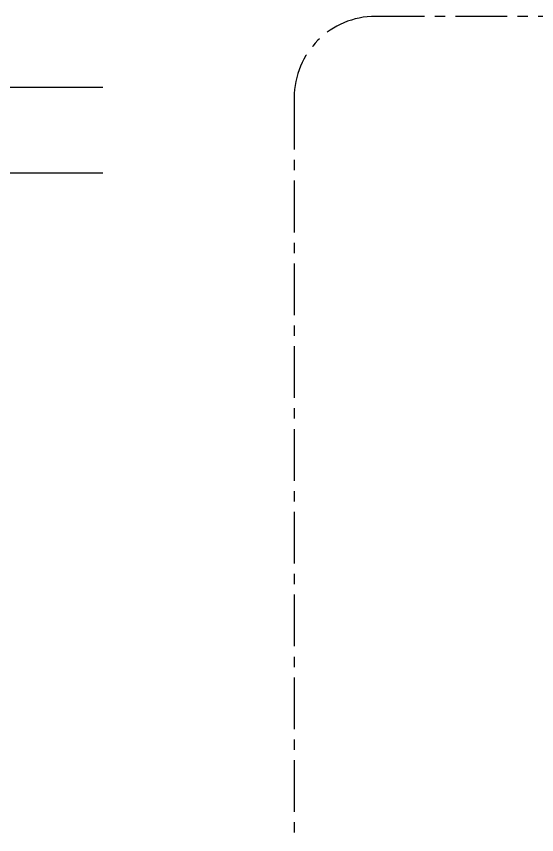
# Model space of a CAD drawing. Header units: millimetres. Extents: x 601 to 1195, y -13 to 407.
# Drawn here: x 988.8 to 1052.6, y 87.2 to 187.7 of the extents above; entities that cross this region are included whole.
import ezdxf

# ---------------------------------------------------------------- set-up
doc = ezdxf.new("R2010")
doc.units = ezdxf.units.MM
doc.header["$LTSCALE"] = 0.1
doc.linetypes.add('CENTERX2', pattern=[101.6, 63.5, -12.7, 12.7, -12.7])
doc.layers.add('CENTER', color=1, linetype='CENTERX2')

msp = doc.modelspace()

# ---------------------------------------------------------------- linework, layer by layer
for p, q in [((683.7809, 178.962), (999.4145, 178.962)), ((683.7809, 168.4622), (999.4145, 168.4622))]:
    msp.add_line(p, q)
at = {"layer": 'CENTER'}
for p, q in [((1069.336, 187.6512), (1032.868, 187.6512)), ((1022.868, 177.6512), (1022.868, 35.5291))]:
    msp.add_line(p, q, dxfattribs=at)
msp.add_arc((1032.868, 177.6512), 10, 90, 180, dxfattribs=at)

doc.saveas('drawing.dxf')
